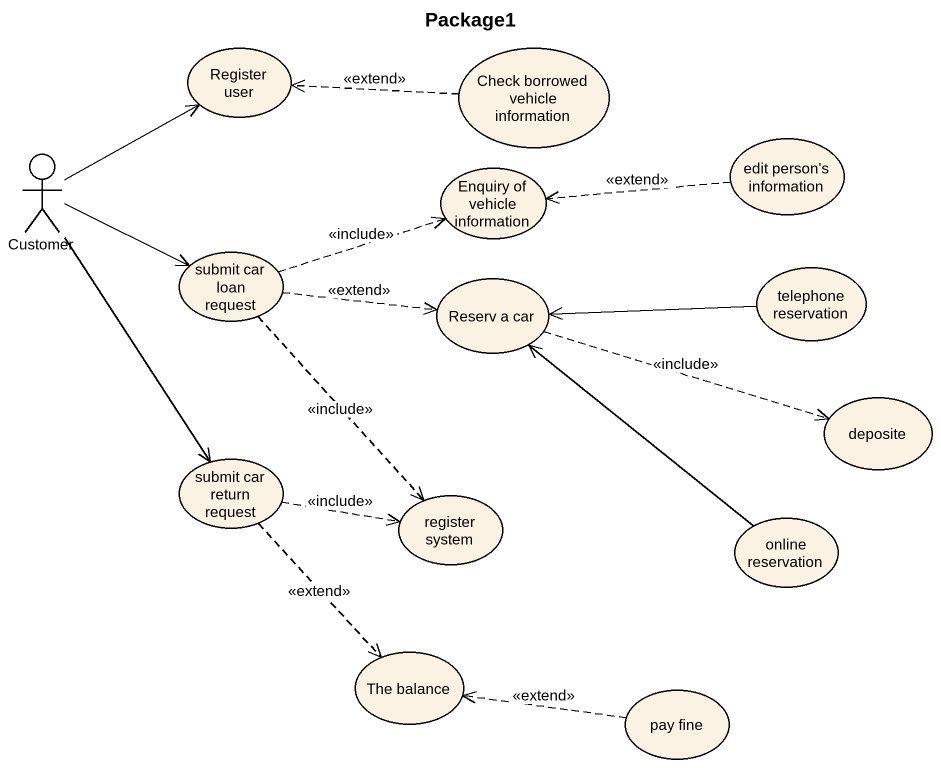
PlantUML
@startuml
title Package1
usecase "Register user" as Register_user
usecase "Check borrowed vehicle information" as Check_borrowed_vehicle
actor Customer
usecase "Enquiry of vehicle information" as Enquiry_of_vehicle
usecase "edit person's information" as edit_person_s_information
usecase "submit car loan request" as submit_car_loan_request
usecase "Reserv a car" as Reserv_a_car
usecase "telephone reservation" as telephone_reservation
usecase deposite
usecase "submit car return request" as submit_car_return_request
usecase "register system" as register_system
usecase "online reservation" as online_reservation
usecase "The balance" as The_balance
usecase "pay fine" as pay_fine
Check_borrowed_vehicle .left.> Register_user : <<extend>>
Customer -up-> Register_user
Customer -right-> submit_car_loan_request
Customer --> submit_car_return_request
edit_person_s_information .left.> Enquiry_of_vehicle : <<extend>>
submit_car_loan_request .right.> Enquiry_of_vehicle : <<include>>
submit_car_loan_request .right.> Reserv_a_car : <<extend>>
submit_car_loan_request ..> register_system : <<include>>
Reserv_a_car .right.> deposite : <<include>>
telephone_reservation -left-> Reserv_a_car
submit_car_return_request .right.> register_system : <<include>>
submit_car_return_request ..> The_balance : <<extend>>
online_reservation -up-> Reserv_a_car
pay_fine .left.> The_balance : <<extend>>
@enduml
